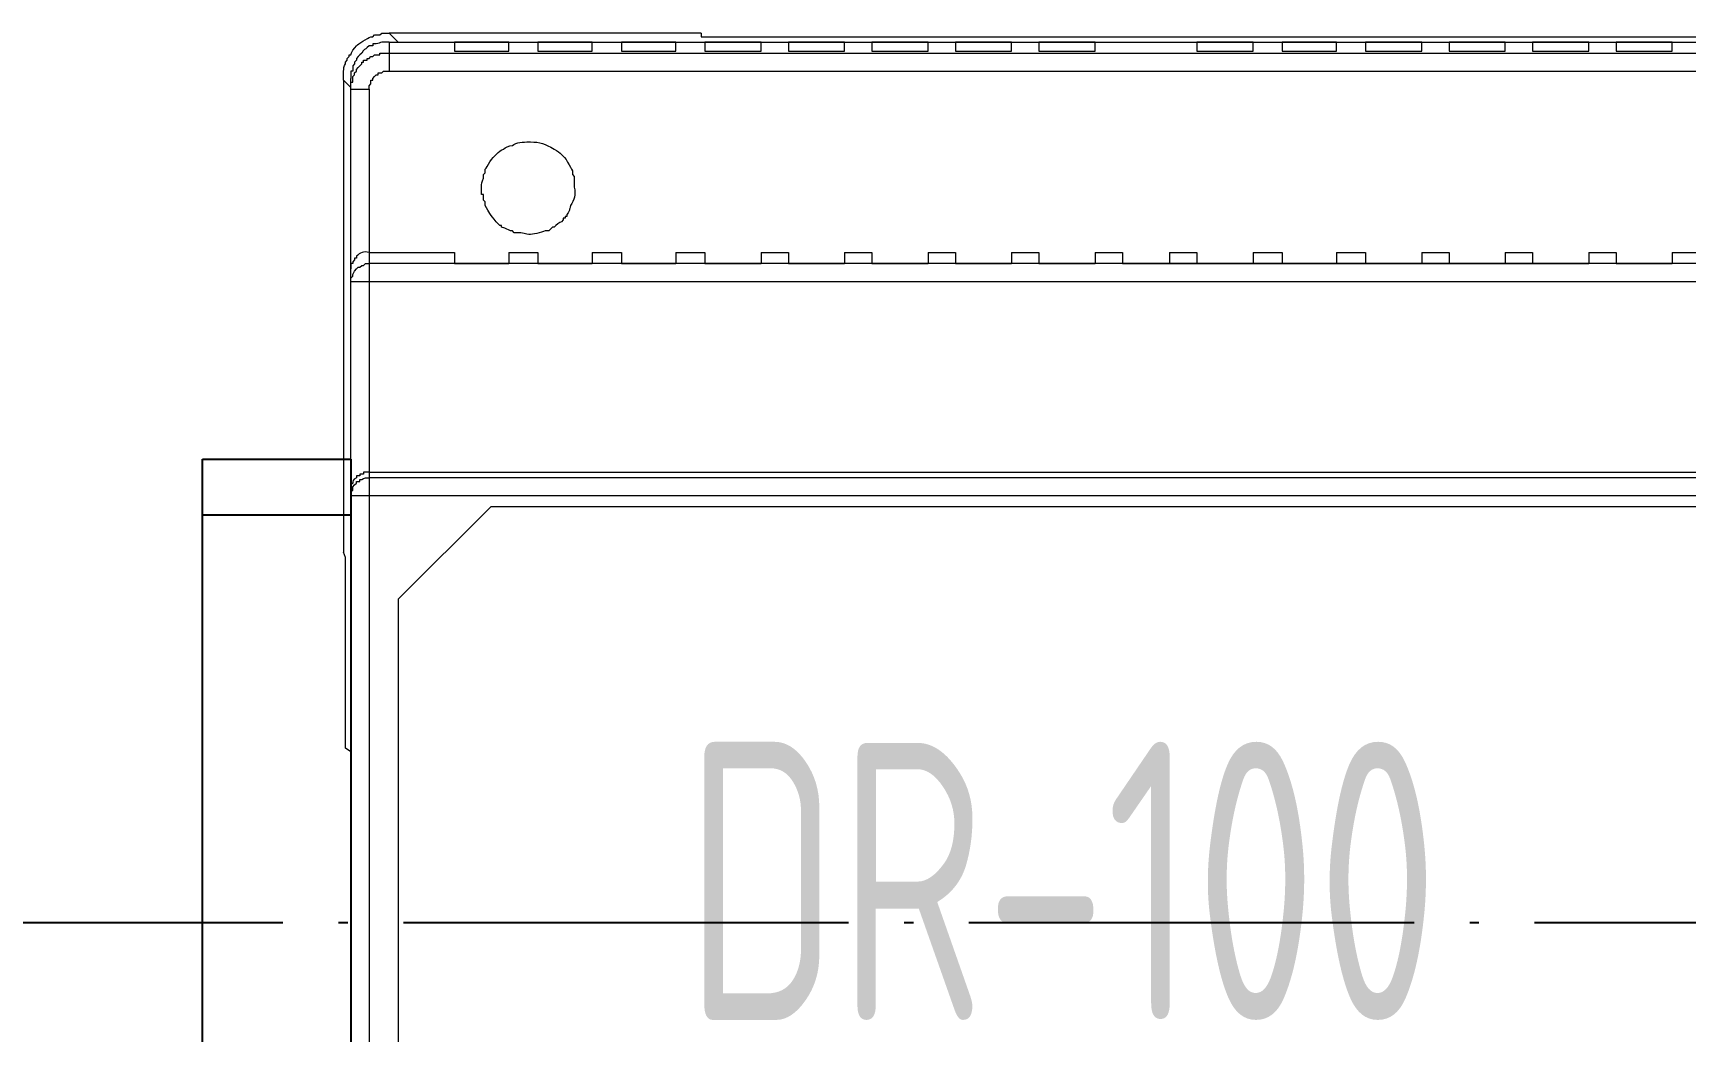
# Model space of a CAD drawing. Header units: millimetres. Extents: x 30557 to 235556, y -116603 to -73383.
# Drawn here: x 212188.7 to 212277.8, y -74243 to -74189.2 of the extents above; entities that cross this region are included whole.
import ezdxf

# ---------------------------------------------------------------- set-up
doc = ezdxf.new("R2010")
doc.units = ezdxf.units.MM
doc.linetypes.add('ZWCAD_ISO04W100', pattern=[30.5, 24, -3, 0.5, -3])
doc.layers.add('1', color=3, linetype='Continuous')
doc.layers.add('_Drawing', color=7, linetype='Continuous', lineweight=25)
doc.styles.add('supcon', font='sceie.shx', dxfattribs={"width": 0.75, "height": 40, "bigfont": 'sceic.shx'})

# ---------------------------------------------------------------- blocks, each defined once
blk = doc.blocks.new('DR-100')
at = {"layer": '1', "color": 0, "lineweight": 5}
for points in [[(9350.633, -76257.283), (9333.797, -76257.283)], [(9334.287, -76257.772), (9333.797, -76257.283)], [(9333.797, -76257.772), (9429.039, -76257.772)], [(9333.797, -76257.772), (9333.797, -76259.338)], [(9340.258, -76257.772), (9337.321, -76257.772)], [(9337.321, -76257.772), (9337.321, -76258.262)], [(9340.258, -76258.262), (9340.258, -76257.772)], [(9344.76, -76257.772), (9341.824, -76257.772)], [(9341.824, -76257.772), (9341.824, -76258.262)], [(9344.76, -76258.262), (9344.76, -76257.772)], [(9349.263, -76257.772), (9346.327, -76257.772)], [(9346.327, -76257.772), (9346.327, -76258.262)], [(9349.263, -76258.262), (9349.263, -76257.772)], [(9350.633, -76257.283), (9350.633, -76257.479)], [(9350.633, -76257.479), (9412.203, -76257.479)], [(9353.864, -76257.772), (9350.829, -76257.772)], [(9350.829, -76257.772), (9350.829, -76258.262)], [(9353.864, -76258.262), (9353.864, -76257.772)], [(9358.366, -76257.772), (9355.332, -76257.772)], [(9355.332, -76257.772), (9355.332, -76258.262)], [(9358.366, -76258.262), (9358.366, -76257.772)], [(9362.869, -76257.772), (9359.835, -76257.772)], [(9359.835, -76257.772), (9359.835, -76258.262)], [(9362.869, -76258.262), (9362.869, -76257.772)], [(9367.372, -76257.772), (9364.337, -76257.772)], [(9364.337, -76257.772), (9364.337, -76258.262)], [(9367.372, -76258.262), (9367.372, -76257.772)], [(9371.874, -76257.772), (9368.84, -76257.772)], [(9368.84, -76257.772), (9368.84, -76258.262)], [(9371.874, -76258.262), (9371.874, -76257.772)], [(9380.39, -76257.772), (9377.356, -76257.772)], [(9377.356, -76257.772), (9377.356, -76258.262)], [(9380.39, -76258.262), (9380.39, -76257.772)], [(9384.893, -76257.772), (9381.956, -76257.772)], [(9381.956, -76258.262), (9384.893, -76258.262), (9384.893, -76257.772)], [(9381.956, -76257.772), (9381.956, -76258.262)], [(9389.493, -76257.772), (9386.459, -76257.772)], [(9386.459, -76257.772), (9386.459, -76258.262)], [(9389.493, -76258.262), (9389.493, -76257.772)], [(9393.996, -76257.772), (9390.962, -76257.772)], [(9390.962, -76258.262), (9393.996, -76258.262), (9393.996, -76257.772)], [(9390.962, -76257.772), (9390.962, -76258.262)], [(9398.499, -76257.772), (9395.464, -76257.772)], [(9395.464, -76257.772), (9395.464, -76258.262)], [(9398.499, -76258.262), (9398.499, -76257.772)], [(9403.001, -76257.772), (9399.967, -76257.772)], [(9399.967, -76257.772), (9399.967, -76258.262)], [(9403.001, -76258.262), (9403.001, -76257.772)], [(9333.797, -76258.36), (9429.039, -76258.36)], [(9337.321, -76258.262), (9340.258, -76258.262)], [(9341.824, -76258.262), (9344.76, -76258.262)], [(9346.327, -76258.262), (9349.263, -76258.262)], [(9350.829, -76258.262), (9353.864, -76258.262)], [(9355.332, -76258.262), (9358.366, -76258.262)], [(9359.835, -76258.262), (9362.869, -76258.262)], [(9364.337, -76258.262), (9367.372, -76258.262)], [(9368.84, -76258.262), (9371.874, -76258.262)], [(9377.356, -76258.262), (9380.39, -76258.262)], [(9386.459, -76258.262), (9389.493, -76258.262)], [(9395.464, -76258.262), (9398.499, -76258.262)], [(9399.967, -76258.262), (9403.001, -76258.262)], [(9331.742, -76260.219), (9331.35, -76259.828)], [(9331.35, -76259.828), (9331.35, -76285.278)], [(9331.742, -76347.923), (9331.742, -76259.73)], [(9332.721, -76260.317), (9332.721, -76260.317), (9332.721, -76260.219), (9332.721, -76260.122), (9332.819, -76260.024), (9332.819, -76260.024), (9332.819, -76259.926), (9332.819, -76259.926), (9332.819, -76259.828), (9332.916, -76259.828), (9332.916, -76259.73), (9332.916, -76259.73), (9332.916, -76259.73), (9333.014, -76259.632), (9333.014, -76259.632), (9333.112, -76259.534), (9333.21, -76259.534), (9333.21, -76259.534), (9333.21, -76259.436), (9333.308, -76259.436), (9333.308, -76259.436), (9333.406, -76259.436), (9333.406, -76259.436), (9333.504, -76259.338), (9333.602, -76259.338), (9333.602, -76259.338), (9333.797, -76259.338)], [(9333.797, -76259.338), (9429.039, -76259.338)], [(9331.742, -76260.317), (9332.721, -76260.317)], [(9332.721, -76260.317), (9332.721, -76347.336)], [(9332.721, -76269.127), (9337.321, -76269.127)], [(9430.115, -76269.714), (9332.721, -76269.714)], [(9337.321, -76269.127), (9337.321, -76269.714)], [(9337.321, -76269.714), (9340.258, -76269.714)], [(9340.258, -76269.127), (9341.824, -76269.127)], [(9340.258, -76269.127), (9340.258, -76269.714)], [(9341.824, -76269.127), (9341.824, -76269.714)], [(9341.824, -76269.714), (9344.76, -76269.714)], [(9344.76, -76269.127), (9346.327, -76269.127)], [(9344.76, -76269.127), (9344.76, -76269.714)], [(9346.327, -76269.127), (9346.327, -76269.714)], [(9346.327, -76269.714), (9349.263, -76269.714)], [(9349.263, -76269.127), (9350.829, -76269.127)], [(9349.263, -76269.127), (9349.263, -76269.714)], [(9350.829, -76269.127), (9350.829, -76269.714)], [(9350.829, -76269.714), (9353.864, -76269.714)], [(9353.864, -76269.127), (9355.332, -76269.127)], [(9353.864, -76269.127), (9353.864, -76269.714)], [(9355.332, -76269.127), (9355.332, -76269.714)], [(9355.332, -76269.714), (9358.366, -76269.714)], [(9358.366, -76269.127), (9359.835, -76269.127)], [(9358.366, -76269.127), (9358.366, -76269.714)], [(9359.835, -76269.127), (9359.835, -76269.714)], [(9359.835, -76269.714), (9362.869, -76269.714)], [(9362.869, -76269.127), (9364.337, -76269.127)], [(9362.869, -76269.127), (9362.869, -76269.714)], [(9364.337, -76269.127), (9364.337, -76269.714)], [(9364.337, -76269.714), (9367.372, -76269.714)], [(9367.372, -76269.127), (9368.84, -76269.127)], [(9367.372, -76269.127), (9367.372, -76269.714)], [(9368.84, -76269.127), (9368.84, -76269.714)], [(9368.84, -76269.714), (9371.874, -76269.714)], [(9371.874, -76269.127), (9373.343, -76269.127)], [(9371.874, -76269.127), (9371.874, -76269.714)], [(9373.343, -76269.127), (9373.343, -76269.714)], [(9373.343, -76269.714), (9398.499, -76269.714)], [(9375.888, -76269.127), (9377.356, -76269.127), (9377.356, -76269.714)], [(9375.888, -76269.127), (9375.888, -76269.714)], [(9380.39, -76269.127), (9381.956, -76269.127)], [(9380.39, -76269.127), (9380.39, -76269.714)], [(9381.956, -76269.127), (9381.956, -76269.714)], [(9381.956, -76269.714), (9384.893, -76269.714)], [(9384.893, -76269.127), (9386.459, -76269.127)], [(9384.893, -76269.127), (9384.893, -76269.714)], [(9386.459, -76269.127), (9386.459, -76269.714)], [(9389.493, -76269.127), (9390.962, -76269.127)], [(9389.493, -76269.127), (9389.493, -76269.714)], [(9390.962, -76269.127), (9390.962, -76269.714)], [(9390.962, -76269.714), (9393.996, -76269.714)], [(9393.996, -76269.127), (9395.464, -76269.127)], [(9393.996, -76269.127), (9393.996, -76269.714)], [(9395.464, -76269.127), (9395.464, -76269.714)], [(9398.499, -76269.127), (9399.967, -76269.127)], [(9398.499, -76269.127), (9398.499, -76269.714)], [(9399.967, -76269.127), (9399.967, -76269.714)], [(9399.967, -76269.714), (9403.001, -76269.714)], [(9403.001, -76269.127), (9404.47, -76269.127)], [(9403.001, -76269.127), (9403.001, -76269.714)], [(9431.094, -76270.693), (9331.742, -76270.693)], [(9332.721, -76280.971), (9430.115, -76280.971)], [(9430.115, -76281.264), (9332.721, -76281.264)], [(9431.094, -76282.243), (9331.742, -76282.243)], [(9339.279, -76282.831), (9334.287, -76287.823)], [(9427.57, -76282.831), (9339.279, -76282.831)], [(9331.448, -76285.571), (9331.35, -76285.278)], [(9331.448, -76295.849), (9331.448, -76285.571)], [(9334.287, -76287.823), (9334.287, -76323.942)], [(9331.742, -76296.045), (9331.448, -76295.849)]]:
    blk.add_lwpolyline(points, dxfattribs=at)
for points, knots in [([(9331.35, -76259.828), (9331.35, -76259.828), (9331.35, -76259.436), (9331.35, -76259.436), (9331.35, -76259.436), (9331.35, -76259.338), (9331.35, -76259.338), (9331.35, -76259.241), (9331.35, -76259.045), (9331.448, -76258.947), (9331.448, -76258.947), (9331.448, -76258.849), (9331.448, -76258.849), (9331.448, -76258.849), (9331.448, -76258.849), (9331.448, -76258.849), (9331.448, -76258.849), (9331.546, -76258.751), (9331.546, -76258.751), (9331.546, -76258.751), (9331.546, -76258.751), (9331.546, -76258.751), (9331.546, -76258.751), (9331.546, -76258.653), (9331.546, -76258.653), (9331.546, -76258.653), (9331.546, -76258.653), (9331.546, -76258.653), (9331.546, -76258.653), (9331.644, -76258.555), (9331.644, -76258.555), (9331.644, -76258.555), (9331.644, -76258.555), (9331.644, -76258.555), (9331.644, -76258.555), (9331.644, -76258.458), (9331.644, -76258.458), (9331.644, -76258.458), (9331.742, -76258.458), (9331.742, -76258.458), (9331.742, -76258.36), (9331.938, -76258.066), (9332.036, -76257.968), (9332.133, -76257.87), (9332.623, -76257.577), (9332.819, -76257.479), (9332.819, -76257.479), (9332.916, -76257.479), (9332.916, -76257.479), (9332.916, -76257.479), (9332.916, -76257.479), (9332.916, -76257.479), (9332.916, -76257.479), (9333.014, -76257.381), (9333.014, -76257.381), (9333.014, -76257.381), (9333.112, -76257.381), (9333.112, -76257.381), (9333.112, -76257.381), (9333.112, -76257.381), (9333.112, -76257.381), (9333.112, -76257.381), (9333.21, -76257.381), (9333.21, -76257.381), (9333.21, -76257.381), (9333.308, -76257.381), (9333.308, -76257.381), (9333.308, -76257.381), (9333.406, -76257.283), (9333.406, -76257.283), (9333.406, -76257.283), (9333.504, -76257.283), (9333.504, -76257.283), (9333.504, -76257.283), (9333.602, -76257.283), (9333.602, -76257.283), (9333.602, -76257.283), (9333.797, -76257.283), (9333.797, -76257.283)], [0, 0, 0, 0, 1, 1, 1, 2, 2, 2, 3, 3, 3, 4, 4, 4, 5, 5, 5, 6, 6, 6, 7, 7, 7, 8, 8, 8, 9, 9, 9, 10, 10, 10, 11, 11, 11, 12, 12, 12, 13, 13, 13, 14, 14, 14, 15, 15, 15, 16, 16, 16, 17, 17, 17, 18, 18, 18, 19, 19, 19, 20, 20, 20, 21, 21, 21, 22, 22, 22, 23, 23, 23, 24, 24, 24, 25, 25, 25, 26, 26, 26, 26]), ([(9333.797, -76257.772), (9333.797, -76257.772), (9333.504, -76257.772), (9333.504, -76257.772), (9333.504, -76257.772), (9333.406, -76257.772), (9333.406, -76257.772), (9333.308, -76257.772), (9333.21, -76257.87), (9333.112, -76257.87), (9333.112, -76257.87), (9333.014, -76257.87), (9333.014, -76257.87), (9333.014, -76257.87), (9333.014, -76257.87), (9333.014, -76257.87), (9333.014, -76257.87), (9332.916, -76257.87), (9332.916, -76257.87), (9332.916, -76257.87), (9332.916, -76257.968), (9332.916, -76257.968), (9332.916, -76257.968), (9332.819, -76257.968), (9332.819, -76257.968), (9332.819, -76257.968), (9332.819, -76257.968), (9332.819, -76257.968), (9332.819, -76257.968), (9332.721, -76257.968), (9332.721, -76257.968), (9332.721, -76257.968), (9332.721, -76257.968), (9332.721, -76257.968), (9332.721, -76257.968), (9332.623, -76258.066), (9332.623, -76258.066), (9332.623, -76258.066), (9332.623, -76258.066), (9332.623, -76258.066), (9332.525, -76258.164), (9332.427, -76258.164), (9332.329, -76258.36), (9332.329, -76258.36), (9332.329, -76258.36), (9332.329, -76258.36), (9332.329, -76258.36), (9332.231, -76258.458), (9332.231, -76258.458), (9332.231, -76258.458), (9332.133, -76258.555), (9332.133, -76258.555), (9332.133, -76258.555), (9332.133, -76258.555), (9332.133, -76258.555), (9332.133, -76258.555), (9332.133, -76258.555), (9332.133, -76258.555), (9332.133, -76258.555), (9332.036, -76258.653), (9332.036, -76258.653), (9332.036, -76258.653), (9332.036, -76258.653), (9332.036, -76258.653), (9332.036, -76258.653), (9332.036, -76258.751), (9332.036, -76258.751), (9332.036, -76258.751), (9332.036, -76258.751), (9332.036, -76258.751), (9332.036, -76258.751), (9331.938, -76258.849), (9331.938, -76258.849), (9331.938, -76258.849), (9331.938, -76258.849), (9331.938, -76258.849), (9331.938, -76258.849), (9331.938, -76258.849), (9331.938, -76258.849), (9331.938, -76258.849), (9331.938, -76258.947), (9331.938, -76258.947), (9331.938, -76258.947), (9331.938, -76258.947), (9331.938, -76258.947), (9331.938, -76258.947), (9331.84, -76259.045), (9331.84, -76259.045), (9331.84, -76259.045), (9331.84, -76259.045), (9331.84, -76259.045), (9331.84, -76259.045), (9331.84, -76259.143), (9331.84, -76259.143), (9331.84, -76259.143), (9331.84, -76259.143), (9331.84, -76259.143), (9331.84, -76259.143), (9331.84, -76259.241), (9331.84, -76259.241), (9331.84, -76259.241), (9331.84, -76259.338), (9331.84, -76259.338), (9331.84, -76259.338), (9331.742, -76259.338), (9331.742, -76259.338), (9331.742, -76259.632), (9331.742, -76259.436), (9331.742, -76259.73)], [0, 0, 0, 0, 1, 1, 1, 2, 2, 2, 3, 3, 3, 4, 4, 4, 5, 5, 5, 6, 6, 6, 7, 7, 7, 8, 8, 8, 9, 9, 9, 10, 10, 10, 11, 11, 11, 12, 12, 12, 13, 13, 13, 14, 14, 14, 15, 15, 15, 16, 16, 16, 17, 17, 17, 18, 18, 18, 19, 19, 19, 20, 20, 20, 21, 21, 21, 22, 22, 22, 23, 23, 23, 24, 24, 24, 25, 25, 25, 26, 26, 26, 27, 27, 27, 28, 28, 28, 29, 29, 29, 30, 30, 30, 31, 31, 31, 32, 32, 32, 33, 33, 33, 34, 34, 34, 35, 35, 35, 36, 36, 36, 36]), ([(9331.742, -76260.317), (9331.742, -76260.024), (9331.742, -76260.219), (9331.742, -76259.926), (9331.742, -76259.926), (9331.84, -76259.926), (9331.84, -76259.926), (9331.84, -76259.926), (9331.84, -76259.828), (9331.84, -76259.828), (9331.84, -76259.828), (9331.84, -76259.73), (9331.84, -76259.73), (9331.84, -76259.73), (9331.84, -76259.73), (9331.84, -76259.73), (9331.84, -76259.73), (9331.84, -76259.632), (9331.84, -76259.632), (9331.84, -76259.632), (9331.84, -76259.632), (9331.84, -76259.632), (9331.84, -76259.632), (9331.938, -76259.534), (9331.938, -76259.534), (9331.938, -76259.534), (9331.938, -76259.534), (9331.938, -76259.534), (9331.938, -76259.534), (9331.938, -76259.436), (9331.938, -76259.436), (9331.938, -76259.436), (9331.938, -76259.436), (9331.938, -76259.436), (9331.938, -76259.436), (9331.938, -76259.436), (9331.938, -76259.436), (9331.938, -76259.436), (9332.036, -76259.338), (9332.036, -76259.338), (9332.036, -76259.338), (9332.036, -76259.338), (9332.036, -76259.338), (9332.036, -76259.338), (9332.036, -76259.241), (9332.036, -76259.241), (9332.036, -76259.241), (9332.036, -76259.241), (9332.036, -76259.241), (9332.036, -76259.241), (9332.133, -76259.143), (9332.133, -76259.143), (9332.133, -76259.143), (9332.133, -76259.143), (9332.133, -76259.143), (9332.133, -76259.143), (9332.133, -76259.143), (9332.133, -76259.143), (9332.133, -76259.143), (9332.231, -76259.045), (9332.231, -76259.045), (9332.231, -76259.045), (9332.231, -76259.045), (9332.231, -76259.045), (9332.231, -76259.045), (9332.329, -76258.947), (9332.329, -76258.947), (9332.329, -76258.947), (9332.329, -76258.947), (9332.329, -76258.947), (9332.329, -76258.947), (9332.329, -76258.849), (9332.329, -76258.849), (9332.329, -76258.849), (9332.427, -76258.849), (9332.427, -76258.849), (9332.427, -76258.849), (9332.427, -76258.849), (9332.427, -76258.849), (9332.427, -76258.849), (9332.427, -76258.751), (9332.427, -76258.751), (9332.427, -76258.751), (9332.525, -76258.751), (9332.525, -76258.751), (9332.525, -76258.751), (9332.525, -76258.751), (9332.525, -76258.751), (9332.525, -76258.751), (9332.623, -76258.751), (9332.623, -76258.751), (9332.623, -76258.751), (9332.623, -76258.653), (9332.623, -76258.653), (9332.623, -76258.653), (9332.623, -76258.653), (9332.623, -76258.653), (9332.623, -76258.653), (9332.721, -76258.653), (9332.721, -76258.653), (9332.721, -76258.653), (9332.721, -76258.653), (9332.721, -76258.653), (9332.721, -76258.653), (9332.819, -76258.555), (9332.819, -76258.555), (9332.819, -76258.555), (9332.819, -76258.555), (9332.819, -76258.555), (9332.819, -76258.555), (9332.916, -76258.555), (9332.916, -76258.555), (9332.916, -76258.555), (9332.916, -76258.555), (9332.916, -76258.555), (9332.916, -76258.555), (9333.014, -76258.458), (9333.014, -76258.458), (9333.014, -76258.458), (9333.014, -76258.458), (9333.014, -76258.458), (9333.014, -76258.458), (9333.112, -76258.458), (9333.112, -76258.458), (9333.112, -76258.458), (9333.112, -76258.458), (9333.112, -76258.458), (9333.112, -76258.458), (9333.21, -76258.458), (9333.21, -76258.458), (9333.21, -76258.458), (9333.308, -76258.458), (9333.308, -76258.458), (9333.308, -76258.458), (9333.308, -76258.36), (9333.308, -76258.36), (9333.308, -76258.36), (9333.406, -76258.36), (9333.406, -76258.36), (9333.406, -76258.36), (9333.504, -76258.36), (9333.504, -76258.36), (9333.504, -76258.36), (9333.797, -76258.36), (9333.797, -76258.36)], [0, 0, 0, 0, 1, 1, 1, 2, 2, 2, 3, 3, 3, 4, 4, 4, 5, 5, 5, 6, 6, 6, 7, 7, 7, 8, 8, 8, 9, 9, 9, 10, 10, 10, 11, 11, 11, 12, 12, 12, 13, 13, 13, 14, 14, 14, 15, 15, 15, 16, 16, 16, 17, 17, 17, 18, 18, 18, 19, 19, 19, 20, 20, 20, 21, 21, 21, 22, 22, 22, 23, 23, 23, 24, 24, 24, 25, 25, 25, 26, 26, 26, 27, 27, 27, 28, 28, 28, 29, 29, 29, 30, 30, 30, 31, 31, 31, 32, 32, 32, 33, 33, 33, 34, 34, 34, 35, 35, 35, 36, 36, 36, 37, 37, 37, 38, 38, 38, 39, 39, 39, 40, 40, 40, 41, 41, 41, 42, 42, 42, 43, 43, 43, 44, 44, 44, 45, 45, 45, 46, 46, 46, 47, 47, 47, 48, 48, 48, 48]), ([(9343.782, -76265.603), (9343.782, -76265.407), (9343.782, -76265.407), (9343.782, -76265.212), (9343.782, -76265.212), (9343.782, -76265.114), (9343.782, -76265.114), (9343.782, -76265.114), (9343.782, -76265.016), (9343.782, -76265.016), (9343.782, -76265.016), (9343.684, -76264.918), (9343.684, -76264.918), (9343.684, -76264.918), (9343.684, -76264.82), (9343.684, -76264.82), (9343.684, -76264.82), (9343.684, -76264.722), (9343.684, -76264.722), (9343.684, -76264.722), (9343.684, -76264.722), (9343.684, -76264.722), (9343.586, -76264.526), (9343.292, -76263.939), (9343.096, -76263.841), (9342.999, -76263.743), (9342.901, -76263.645), (9342.705, -76263.547), (9342.705, -76263.547), (9342.705, -76263.547), (9342.705, -76263.547), (9342.215, -76263.254), (9341.922, -76263.156), (9341.432, -76263.156), (9341.432, -76263.156), (9341.334, -76263.156), (9341.334, -76263.156), (9341.041, -76263.156), (9340.649, -76263.156), (9340.454, -76263.352), (9340.258, -76263.352), (9340.062, -76263.45), (9339.964, -76263.547), (9339.768, -76263.645), (9339.768, -76263.645), (9339.573, -76263.841), (9339.377, -76263.939), (9339.083, -76264.526), (9338.985, -76264.624), (9338.985, -76264.624), (9338.985, -76264.722), (9338.985, -76264.722), (9338.985, -76264.722), (9338.985, -76264.722), (9338.985, -76264.722), (9338.985, -76264.722), (9338.985, -76264.82), (9338.985, -76264.82), (9338.985, -76264.82), (9338.887, -76264.918), (9338.887, -76264.918), (9338.887, -76264.918), (9338.887, -76265.016), (9338.887, -76265.016), (9338.887, -76265.016), (9338.887, -76265.114), (9338.887, -76265.114), (9338.79, -76265.309), (9338.79, -76265.407), (9338.79, -76265.603), (9338.79, -76265.603), (9338.79, -76265.995), (9338.79, -76265.995), (9338.79, -76265.995), (9338.887, -76265.995), (9338.887, -76265.995), (9338.887, -76265.995), (9338.887, -76266.092), (9338.887, -76266.092), (9338.887, -76266.092), (9338.887, -76266.19), (9338.887, -76266.19), (9338.887, -76266.19), (9338.887, -76266.288), (9338.887, -76266.288), (9338.887, -76266.288), (9338.887, -76266.288), (9338.887, -76266.288), (9338.887, -76266.288), (9338.985, -76266.386), (9338.985, -76266.386), (9338.985, -76266.386), (9338.985, -76266.484), (9338.985, -76266.484), (9338.985, -76266.484), (9338.985, -76266.582), (9338.985, -76266.582), (9339.181, -76266.973), (9339.279, -76267.071), (9339.573, -76267.463), (9339.573, -76267.463), (9339.573, -76267.463), (9339.573, -76267.463), (9339.573, -76267.463), (9339.67, -76267.561), (9339.67, -76267.561), (9339.67, -76267.561), (9339.67, -76267.561), (9339.67, -76267.561), (9339.67, -76267.561), (9339.768, -76267.659), (9339.768, -76267.659), (9339.768, -76267.659), (9339.866, -76267.659), (9339.866, -76267.659), (9339.866, -76267.659), (9339.866, -76267.756), (9339.866, -76267.756), (9340.16, -76267.854), (9340.16, -76267.854), (9340.356, -76267.952), (9340.356, -76267.952), (9340.454, -76267.952), (9340.454, -76267.952), (9340.454, -76267.952), (9340.454, -76267.952), (9340.454, -76267.952), (9340.454, -76267.952), (9340.551, -76268.05), (9340.551, -76268.05), (9340.551, -76268.05), (9340.649, -76268.05), (9340.649, -76268.05), (9340.649, -76268.05), (9340.747, -76268.05), (9340.747, -76268.05), (9340.747, -76268.05), (9340.747, -76268.05), (9340.747, -76268.05), (9340.943, -76268.05), (9341.237, -76268.148), (9341.334, -76268.148), (9341.53, -76268.148), (9342.02, -76268.05), (9342.215, -76267.952), (9342.215, -76267.952), (9342.313, -76267.952), (9342.313, -76267.952), (9342.313, -76267.952), (9342.411, -76267.952), (9342.411, -76267.952), (9342.411, -76267.952), (9342.509, -76267.854), (9342.509, -76267.854), (9342.509, -76267.854), (9342.509, -76267.854), (9342.509, -76267.854), (9342.509, -76267.854), (9342.607, -76267.756), (9342.607, -76267.756), (9342.607, -76267.756), (9342.705, -76267.756), (9342.705, -76267.756), (9342.803, -76267.659), (9342.999, -76267.463), (9343.096, -76267.463), (9343.096, -76267.463), (9343.194, -76267.365), (9343.194, -76267.365), (9343.194, -76267.365), (9343.194, -76267.267), (9343.194, -76267.267), (9343.194, -76267.267), (9343.292, -76267.267), (9343.292, -76267.267), (9343.292, -76267.267), (9343.292, -76267.169), (9343.292, -76267.169), (9343.292, -76267.169), (9343.39, -76267.169), (9343.39, -76267.169), (9343.39, -76267.169), (9343.39, -76267.071), (9343.39, -76267.071), (9343.586, -76266.778), (9343.488, -76266.876), (9343.586, -76266.582), (9343.782, -76266.288), (9343.879, -76265.995), (9343.782, -76265.603)], [0, 0, 0, 0, 1, 1, 1, 2, 2, 2, 3, 3, 3, 4, 4, 4, 5, 5, 5, 6, 6, 6, 7, 7, 7, 8, 8, 8, 9, 9, 9, 10, 10, 10, 11, 11, 11, 12, 12, 12, 13, 13, 13, 14, 14, 14, 15, 15, 15, 16, 16, 16, 17, 17, 17, 18, 18, 18, 19, 19, 19, 20, 20, 20, 21, 21, 21, 22, 22, 22, 23, 23, 23, 24, 24, 24, 25, 25, 25, 26, 26, 26, 27, 27, 27, 28, 28, 28, 29, 29, 29, 30, 30, 30, 31, 31, 31, 32, 32, 32, 33, 33, 33, 34, 34, 34, 35, 35, 35, 36, 36, 36, 37, 37, 37, 38, 38, 38, 39, 39, 39, 40, 40, 40, 41, 41, 41, 42, 42, 42, 43, 43, 43, 44, 44, 44, 45, 45, 45, 46, 46, 46, 47, 47, 47, 48, 48, 48, 49, 49, 49, 50, 50, 50, 51, 51, 51, 52, 52, 52, 53, 53, 53, 54, 54, 54, 55, 55, 55, 56, 56, 56, 57, 57, 57, 58, 58, 58, 59, 59, 59, 60, 60, 60, 61, 61, 61, 62, 62, 62, 63, 63, 63, 63]), ([(9332.721, -76269.127), (9332.427, -76269.029), (9332.231, -76269.127), (9332.036, -76269.323), (9332.036, -76269.323), (9332.036, -76269.323), (9332.036, -76269.323), (9332.036, -76269.323), (9332.036, -76269.421), (9332.036, -76269.421), (9332.036, -76269.421), (9331.938, -76269.421), (9331.938, -76269.421), (9331.938, -76269.421), (9331.938, -76269.421), (9331.938, -76269.421), (9331.938, -76269.421), (9331.938, -76269.518), (9331.938, -76269.518), (9331.938, -76269.518), (9331.938, -76269.518), (9331.938, -76269.518), (9331.938, -76269.518), (9331.84, -76269.616), (9331.84, -76269.616), (9331.84, -76269.616), (9331.84, -76269.616), (9331.84, -76269.616), (9331.84, -76269.616), (9331.84, -76269.616), (9331.84, -76269.616), (9331.84, -76269.616), (9331.84, -76269.714), (9331.84, -76269.714), (9331.84, -76269.714), (9331.742, -76269.714), (9331.742, -76269.714), (9331.742, -76269.714), (9331.742, -76269.91), (9331.742, -76269.91), (9331.742, -76269.91), (9331.742, -76269.91), (9331.742, -76269.91), (9331.742, -76269.91), (9331.742, -76270.008), (9331.742, -76270.008)], [0, 0, 0, 0, 1, 1, 1, 2, 2, 2, 3, 3, 3, 4, 4, 4, 5, 5, 5, 6, 6, 6, 7, 7, 7, 8, 8, 8, 9, 9, 9, 10, 10, 10, 11, 11, 11, 12, 12, 12, 13, 13, 13, 14, 14, 14, 15, 15, 15, 15]), ([(9331.742, -76270.693), (9331.742, -76270.693), (9331.742, -76270.595), (9331.742, -76270.595), (9331.742, -76270.595), (9331.742, -76270.595), (9331.742, -76270.595), (9331.742, -76270.595), (9331.742, -76270.497), (9331.742, -76270.497), (9331.742, -76270.497), (9331.84, -76270.399), (9331.84, -76270.399), (9331.84, -76270.399), (9331.84, -76270.301), (9331.84, -76270.301), (9331.938, -76270.204), (9331.84, -76270.204), (9332.036, -76270.008), (9332.036, -76270.008), (9332.133, -76269.91), (9332.133, -76269.91), (9332.133, -76269.91), (9332.133, -76269.91), (9332.133, -76269.91), (9332.133, -76269.91), (9332.231, -76269.91), (9332.231, -76269.91), (9332.231, -76269.91), (9332.231, -76269.91), (9332.231, -76269.91), (9332.231, -76269.91), (9332.329, -76269.812), (9332.329, -76269.812), (9332.329, -76269.812), (9332.329, -76269.812), (9332.329, -76269.812), (9332.329, -76269.812), (9332.427, -76269.812), (9332.427, -76269.812), (9332.427, -76269.812), (9332.427, -76269.812), (9332.427, -76269.812), (9332.427, -76269.812), (9332.525, -76269.714), (9332.525, -76269.714), (9332.525, -76269.714), (9332.623, -76269.714), (9332.623, -76269.714), (9332.623, -76269.714), (9332.623, -76269.714), (9332.623, -76269.714), (9332.623, -76269.714), (9332.721, -76269.714), (9332.721, -76269.714)], [0, 0, 0, 0, 1, 1, 1, 2, 2, 2, 3, 3, 3, 4, 4, 4, 5, 5, 5, 6, 6, 6, 7, 7, 7, 8, 8, 8, 9, 9, 9, 10, 10, 10, 11, 11, 11, 12, 12, 12, 13, 13, 13, 14, 14, 14, 15, 15, 15, 16, 16, 16, 17, 17, 17, 18, 18, 18, 18]), ([(9332.721, -76280.971), (9332.721, -76280.971), (9332.623, -76280.971), (9332.623, -76280.971), (9332.623, -76280.971), (9332.525, -76280.971), (9332.525, -76280.971), (9332.525, -76280.971), (9332.427, -76280.971), (9332.427, -76280.971), (9332.427, -76280.971), (9332.427, -76281.069), (9332.427, -76281.069), (9332.427, -76281.069), (9332.329, -76281.069), (9332.329, -76281.069), (9332.329, -76281.069), (9332.329, -76281.069), (9332.329, -76281.069), (9332.329, -76281.069), (9332.231, -76281.069), (9332.231, -76281.069), (9332.231, -76281.069), (9332.231, -76281.069), (9332.231, -76281.069), (9332.231, -76281.069), (9332.231, -76281.167), (9332.231, -76281.167), (9332.231, -76281.167), (9332.133, -76281.167), (9332.133, -76281.167), (9332.133, -76281.167), (9332.133, -76281.167), (9332.133, -76281.167), (9332.133, -76281.167), (9332.036, -76281.167), (9332.036, -76281.167), (9332.036, -76281.167), (9332.036, -76281.264), (9332.036, -76281.264), (9332.036, -76281.264), (9332.036, -76281.264), (9332.036, -76281.264), (9331.84, -76281.362), (9331.84, -76281.46), (9331.84, -76281.558), (9331.84, -76281.558), (9331.742, -76281.656), (9331.742, -76281.656), (9331.742, -76281.656), (9331.742, -76281.754), (9331.742, -76281.754), (9331.742, -76281.754), (9331.742, -76281.754), (9331.742, -76281.754), (9331.742, -76281.754), (9331.742, -76281.95), (9331.742, -76281.95)], [0, 0, 0, 0, 1, 1, 1, 2, 2, 2, 3, 3, 3, 4, 4, 4, 5, 5, 5, 6, 6, 6, 7, 7, 7, 8, 8, 8, 9, 9, 9, 10, 10, 10, 11, 11, 11, 12, 12, 12, 13, 13, 13, 14, 14, 14, 15, 15, 15, 16, 16, 16, 17, 17, 17, 18, 18, 18, 19, 19, 19, 19]), ([(9331.742, -76282.243), (9331.742, -76282.243), (9331.742, -76282.048), (9331.742, -76282.048), (9331.742, -76282.048), (9331.742, -76282.048), (9331.742, -76282.048), (9331.742, -76282.048), (9331.742, -76281.95), (9331.742, -76281.95), (9331.742, -76281.95), (9331.84, -76281.95), (9331.84, -76281.95), (9331.84, -76281.95), (9331.84, -76281.852), (9331.84, -76281.852), (9331.84, -76281.852), (9331.84, -76281.852), (9331.84, -76281.852), (9331.84, -76281.852), (9331.84, -76281.754), (9331.84, -76281.754), (9331.84, -76281.754), (9331.84, -76281.754), (9331.84, -76281.754), (9331.84, -76281.754), (9331.938, -76281.656), (9331.938, -76281.656), (9331.938, -76281.656), (9331.938, -76281.656), (9331.938, -76281.656), (9331.938, -76281.656), (9331.938, -76281.656), (9331.938, -76281.656), (9331.938, -76281.656), (9332.036, -76281.558), (9332.036, -76281.558), (9332.036, -76281.558), (9332.036, -76281.558), (9332.036, -76281.558), (9332.036, -76281.558), (9332.036, -76281.46), (9332.036, -76281.46), (9332.036, -76281.46), (9332.133, -76281.46), (9332.133, -76281.46), (9332.133, -76281.46), (9332.133, -76281.46), (9332.133, -76281.46), (9332.133, -76281.46), (9332.231, -76281.46), (9332.231, -76281.46), (9332.231, -76281.46), (9332.231, -76281.362), (9332.231, -76281.362), (9332.231, -76281.362), (9332.231, -76281.362), (9332.231, -76281.362), (9332.231, -76281.362), (9332.329, -76281.362), (9332.329, -76281.362), (9332.329, -76281.362), (9332.329, -76281.362), (9332.329, -76281.362), (9332.427, -76281.264), (9332.623, -76281.264), (9332.721, -76281.264)], [0, 0, 0, 0, 1, 1, 1, 2, 2, 2, 3, 3, 3, 4, 4, 4, 5, 5, 5, 6, 6, 6, 7, 7, 7, 8, 8, 8, 9, 9, 9, 10, 10, 10, 11, 11, 11, 12, 12, 12, 13, 13, 13, 14, 14, 14, 15, 15, 15, 16, 16, 16, 17, 17, 17, 18, 18, 18, 19, 19, 19, 20, 20, 20, 21, 21, 21, 22, 22, 22, 22])]:
    blk.add_open_spline(points, degree=3, knots=knots, dxfattribs=at)
at = {"layer": '1', "color": 2, "style": 'supcon', "width": 0.75}
blk.add_text('DR-100', height=15, dxfattribs=at).set_placement((9349.769, -76310.507))
blk = doc.blocks.new('固定块')
for p, q in [((516096.267, 339845.143), (516104.267, 339845.143)), ((516096.267, 339795.143), (516096.267, 339845.143)), ((516104.267, 339845.143), (516104.267, 339795.143)), ((516096.267, 339842.143), (516104.267, 339842.143)), ((516096.267, 339798.143), (516104.267, 339798.143)), ((516104.267, 339795.143), (516096.267, 339795.143))]:
    blk.add_line(p, q)

msp = doc.modelspace()

# ---------------------------------------------------------------- linework, layer by layer
at = {"color": 4, "linetype": 'ZWCAD_ISO04W100', "lineweight": -3}
msp.add_line((212507.18, -74237.153), (211967.188, -74237.153), dxfattribs=at)

# ---------------------------------------------------------------- block references
msp.add_blockref('固定块', (-303898.418, -414057.296))
at = {"layer": '_Drawing', "linetype": 'Continuous'}
msp.add_blockref('DR-100', (202874.107, 2068.116), dxfattribs=at)

doc.saveas('drawing.dxf')
